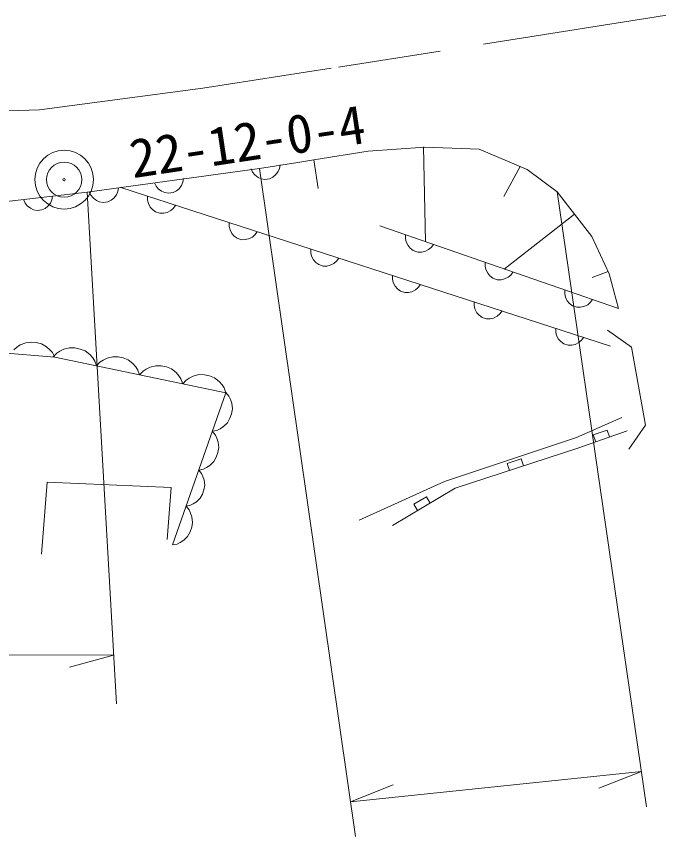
# Model space of a CAD drawing. Units: millimetres, scale not verified. Extents: x 40000 to 680000, y 20000 to 380000.
# Drawn here: x 496390 to 518260, y 243764 to 271681 of the extents above; entities that cross this region are included whole.
import ezdxf
from ezdxf.enums import TextEntityAlignment as Align

# ---------------------------------------------------------------- set-up
doc = ezdxf.new("R2010")
doc.units = ezdxf.units.MM
doc.header["$LTSCALE"] = 1000
doc.linetypes.add('CHAIN', pattern=[18.5, 12, -1.5, 3.5, -1.5])
for name, color, linetype, lineweight in [('M-BGD', 7, 'Continuous', 13), ('M-BMK', 2, 'CHAIN', 13), ('M-BMK-SRVR', 3, 'Continuous', 13), ('M-STR-HTXT', 7, 'Continuous', 13)]:
    doc.layers.add(name, color=color, linetype=linetype, lineweight=lineweight)
doc.styles.add('ＭＳ ゴシック', font='')
doc.styles.get('ＭＳ ゴシック').set_extended_font_data('MS Gothic')

msp = doc.modelspace()

# ---------------------------------------------------------------- linework, layer by layer
at = {"layer": 'M-BGD'}
for p, q in [((508368, 267089), (510295, 267234)), ((510256, 267236), (510318, 264013)), ((510295, 267234), (512149, 267161)), ((506517, 266797), (508368, 267089)), ((512149, 267161), (513784, 266471)), ((504666, 266505), (505970, 266711)), ((505346, 266507), (505368, 266632)), ((505970, 266711), (506517, 266797)), ((506517, 266797), (506670, 265827)), ((498796, 265694), (504666, 266505)), ((504379, 266490), (504435, 266376)), ((504435, 266376), (504509, 266286)), ((505216, 266287), (505301, 266400)), ((505301, 266400), (505346, 266507)), ((513550, 266570), (512990, 265548)), ((513784, 266471), (514802, 265707)), ((502058, 266035), (502081, 266159)), ((504509, 266286), (504622, 266201)), ((504622, 266201), (504730, 266156)), ((504730, 266156), (504854, 266134)), ((504854, 266134), (505012, 266156)), ((505012, 266156), (505125, 266213)), ((505125, 266213), (505216, 266287)), ((499841, 265717), (499864, 265841)), ((516622, 260462), (499942, 265852)), ((501091, 266017), (501148, 265904)), ((501148, 265904), (501221, 265814)), ((501221, 265814), (501334, 265729)), ((501838, 265741), (501928, 265814)), ((501928, 265814), (502013, 265927)), ((502013, 265927), (502058, 266035)), ((492118, 264924), (498796, 265694)), ((497597, 265435), (497623, 265558)), ((498874, 265704), (498930, 265591)), ((498930, 265591), (499003, 265500)), ((499003, 265500), (499116, 265415)), ((499619, 265424), (499710, 265497)), ((499710, 265497), (499795, 265610)), ((499795, 265610), (499841, 265717)), ((500856, 265557), (500858, 265430)), ((501334, 265729), (501442, 265684)), ((501442, 265684), (501566, 265661)), ((501566, 265661), (501725, 265684)), ((501725, 265684), (501838, 265741)), ((514802, 265707), (515986, 264188)), ((496629, 265444), (496683, 265329)), ((496683, 265329), (496754, 265237)), ((496754, 265237), (496865, 265149)), ((497368, 265147), (497461, 265218)), ((497461, 265218), (497549, 265328)), ((497549, 265328), (497597, 265435)), ((499116, 265415), (499223, 265369)), ((499223, 265369), (499347, 265346)), ((499347, 265346), (499506, 265368)), ((499506, 265368), (499619, 265424)), ((500858, 265430), (500884, 265317)), ((500884, 265317), (500948, 265191)), ((501733, 265147), (501808, 265249)), ((496865, 265149), (496971, 265101)), ((496971, 265101), (497095, 265075)), ((497095, 265075), (497254, 265093)), ((497254, 265093), (497368, 265147)), ((500948, 265191), (501025, 265103)), ((501025, 265103), (501127, 265028)), ((501127, 265028), (501279, 264979)), ((501279, 264979), (501406, 264980)), ((501406, 264980), (501519, 265006)), ((501519, 265006), (501645, 265071)), ((501645, 265071), (501733, 265147)), ((515394, 264948), (513002, 263083)), ((503636, 264658), (503638, 264532)), ((503638, 264532), (503664, 264418)), ((503664, 264418), (503728, 264292)), ((516895, 261735), (508761, 264552)), ((503728, 264292), (503805, 264204)), ((503805, 264204), (503907, 264130)), ((503907, 264130), (504059, 264080)), ((504186, 264082), (504299, 264108)), ((504299, 264108), (504425, 264172)), ((504425, 264172), (504513, 264249)), ((504513, 264249), (504588, 264351)), ((509644, 264246), (509643, 264119)), ((509643, 264119), (509667, 264005)), ((515986, 264188), (516577, 262916)), ((504059, 264080), (504186, 264082)), ((509667, 264005), (509729, 263878)), ((509729, 263878), (509803, 263789)), ((510423, 263744), (510512, 263818)), ((510512, 263818), (510589, 263919)), ((506416, 263760), (506418, 263634)), ((506418, 263634), (506444, 263520)), ((509803, 263789), (509904, 263712)), ((509904, 263712), (510055, 263659)), ((510055, 263659), (510181, 263658)), ((510181, 263658), (510296, 263682)), ((510296, 263682), (510423, 263744)), ((506444, 263520), (506508, 263394)), ((506508, 263394), (506585, 263306)), ((506585, 263306), (506687, 263231)), ((507079, 263210), (507205, 263274)), ((507205, 263274), (507293, 263351)), ((507293, 263351), (507368, 263453)), ((512356, 263307), (512354, 263180)), ((506687, 263231), (506839, 263182)), ((506839, 263182), (506966, 263183)), ((506966, 263183), (507079, 263210)), ((512354, 263180), (512378, 263066)), ((512378, 263066), (512440, 262939)), ((513223, 262879), (513300, 262980)), ((516539, 262998), (515993, 262796)), ((509196, 262862), (509198, 262735)), ((509198, 262735), (509224, 262622)), ((512440, 262939), (512515, 262850)), ((512515, 262850), (512615, 262773)), ((512615, 262773), (512766, 262720)), ((512766, 262720), (512893, 262719)), ((512893, 262719), (513007, 262743)), ((513007, 262743), (513134, 262804)), ((513134, 262804), (513223, 262879)), ((516577, 262916), (516895, 261735)), ((509224, 262622), (509288, 262496)), ((509288, 262496), (509365, 262408)), ((509985, 262376), (510073, 262452)), ((510073, 262452), (510148, 262554)), ((509365, 262408), (509467, 262333)), ((509467, 262333), (509619, 262284)), ((509619, 262284), (509746, 262285)), ((509746, 262285), (509859, 262311)), ((509859, 262311), (509985, 262376)), ((515067, 262368), (515065, 262241)), ((515065, 262241), (515089, 262127)), ((511976, 261963), (511978, 261837)), ((515089, 262127), (515151, 262000)), ((515151, 262000), (515226, 261911)), ((515226, 261911), (515326, 261833)), ((515718, 261804), (515845, 261865)), ((515845, 261865), (515935, 261940)), ((515935, 261940), (516012, 262040)), ((511978, 261837), (512004, 261723)), ((512004, 261723), (512068, 261597)), ((512068, 261597), (512145, 261510)), ((512853, 261554), (512928, 261656)), ((515326, 261833), (515477, 261781)), ((515477, 261781), (515604, 261780)), ((515604, 261780), (515718, 261804)), ((512145, 261510), (512247, 261435)), ((512247, 261435), (512399, 261385)), ((512399, 261385), (512526, 261387)), ((512526, 261387), (512639, 261413)), ((512639, 261413), (512765, 261477)), ((512765, 261477), (512853, 261554)), ((514756, 261065), (514758, 260939)), ((514758, 260939), (514784, 260825)), ((514784, 260825), (514848, 260699)), ((515633, 260656), (515708, 260758)), ((517342, 260425), (516522, 260997)), ((496521, 260498), (496395, 260417)), ((496707, 260575), (496521, 260498)), ((496889, 260591), (496707, 260575)), ((497068, 260578), (496889, 260591)), ((497246, 260534), (497068, 260578)), ((497418, 260431), (497246, 260534)), ((514848, 260699), (514925, 260611)), ((514925, 260611), (515027, 260536)), ((515027, 260536), (515179, 260487)), ((515179, 260487), (515306, 260488)), ((515306, 260488), (515419, 260515)), ((515419, 260515), (515545, 260579)), ((515545, 260579), (515633, 260656)), ((493222, 260443), (497693, 260080)), ((496395, 260417), (496298, 260334)), ((497531, 260333), (497418, 260431)), ((497615, 260236), (497531, 260333)), ((497693, 260080), (497615, 260236)), ((497765, 260218), (497646, 260090)), ((497871, 260288), (497765, 260218)), ((498007, 260352), (497871, 260288)), ((498202, 260403), (498007, 260352)), ((498384, 260396), (498202, 260403)), ((498560, 260359), (498384, 260396)), ((498730, 260293), (498560, 260359)), ((498888, 260169), (498730, 260293)), ((517815, 257771), (517342, 260425)), ((497693, 260080), (503521, 258870)), ((498987, 260056), (498888, 260169)), ((499057, 259950), (498987, 260056)), ((499115, 259785), (499057, 259950)), ((499233, 259913), (499115, 259785)), ((499340, 259983), (499233, 259913)), ((499476, 260047), (499340, 259983)), ((499670, 260098), (499476, 260047)), ((499853, 260091), (499670, 260098)), ((500029, 260055), (499853, 260091)), ((500199, 259989), (500029, 260055)), ((500357, 259864), (500199, 259989)), ((500456, 259751), (500357, 259864)), ((500526, 259645), (500456, 259751)), ((500584, 259480), (500526, 259645)), ((500809, 259678), (500702, 259608)), ((500944, 259742), (500809, 259678)), ((501139, 259793), (500944, 259742)), ((501321, 259786), (501139, 259793)), ((501497, 259750), (501321, 259786)), ((501668, 259684), (501497, 259750)), ((501826, 259559), (501668, 259684)), ((500702, 259608), (500584, 259480)), ((501925, 259446), (501826, 259559)), ((501995, 259340), (501925, 259446)), ((502277, 259373), (502171, 259303)), ((502413, 259437), (502277, 259373)), ((502608, 259488), (502413, 259437)), ((502790, 259481), (502608, 259488)), ((502966, 259445), (502790, 259481)), ((503136, 259379), (502966, 259445)), ((503294, 259254), (503136, 259379)), ((502052, 259175), (501995, 259340)), ((502171, 259303), (502052, 259175)), ((503393, 259141), (503294, 259254)), ((503463, 259035), (503393, 259141)), ((503521, 258870), (501703, 253690)), ((503521, 258870), (503463, 259035)), ((503629, 258754), (503524, 258880)), ((503680, 258647), (503629, 258754)), ((503722, 258513), (503680, 258647)), ((503746, 258327), (503722, 258513)), ((503717, 258159), (503746, 258327)), ((503579, 257852), (503661, 258001)), ((503661, 258001), (503717, 258159)), ((515467, 257351), (517012, 258033)), ((503328, 257643), (503444, 257721)), ((503444, 257721), (503579, 257852)), ((517243, 256951), (517815, 257771)), ((503061, 257559), (503221, 257592)), ((503165, 257433), (503061, 257559)), ((503217, 257326), (503165, 257433)), ((503221, 257592), (503328, 257643)), ((515513, 256988), (517194, 257578)), ((516506, 257602), (516034, 257436)), ((516034, 257436), (516117, 257200)), ((516589, 257366), (516506, 257602)), ((503259, 257192), (503217, 257326)), ((503282, 257006), (503259, 257192)), ((510969, 255852), (515467, 257351)), ((503198, 256680), (503253, 256838)), ((503253, 256838), (503282, 257006)), ((511332, 255624), (515513, 256988)), ((503115, 256531), (503198, 256680)), ((513583, 256621), (513107, 256466)), ((513660, 256384), (513583, 256621)), ((502757, 256270), (502864, 256322)), ((502864, 256322), (502981, 256400)), ((502981, 256400), (503115, 256531)), ((513107, 256466), (513185, 256229)), ((502597, 256238), (502757, 256270)), ((502694, 256121), (502597, 256238)), ((502742, 256021), (502694, 256121)), ((502781, 255898), (502742, 256021)), ((497250, 253372), (497432, 255825)), ((497432, 255825), (501658, 255644)), ((502776, 255569), (502803, 255725)), ((502803, 255725), (502781, 255898)), ((508061, 254534), (510969, 255852)), ((501658, 255644), (501522, 253872)), ((502724, 255421), (502776, 255569)), ((509197, 254352), (511332, 255624)), ((502415, 255089), (502523, 255162)), ((502523, 255162), (502648, 255283)), ((502648, 255283), (502724, 255421)), ((510351, 255331), (509922, 255075)), ((510479, 255116), (510351, 255331)), ((502167, 255011), (502315, 255041)), ((502271, 254885), (502167, 255011)), ((502323, 254778), (502271, 254885)), ((502315, 255041), (502415, 255089)), ((509922, 255075), (510050, 254860)), ((502365, 254645), (502323, 254778)), ((502388, 254458), (502365, 254645)), ((502359, 254291), (502388, 254458)), ((502222, 253983), (502304, 254132)), ((502304, 254132), (502359, 254291)), ((501863, 253723), (501970, 253774)), ((501970, 253774), (502087, 253852)), ((502087, 253852), (502222, 253983)), ((501703, 253690), (501863, 253723))]:
    msp.add_line(p, q, dxfattribs=at)
at = {"layer": 'M-BMK'}
for p, q in [((560700, 278388), (507113, 269917)), ((502739, 269236), (507113, 269917)), ((497173, 268498), (502739, 269236)), ((491266, 268327), (497173, 268498))]:
    msp.add_line(p, q, dxfattribs=at)
at = {"layer": 'M-BMK-SRVR'}
for radius in [1000, 600, 40]:
    msp.add_circle((498016, 266125), radius, dxfattribs=at)
at = {"layer": 'M-STR-HTXT'}
for p, q in [((504666, 266505), (507937, 243764)), ((498796, 265694), (499798, 248287)), ((514802, 265707), (517853, 244772)), ((458155, 250055), (499702, 249943)), ((499702, 249943), (498201, 249527)), ((507766, 244948), (517677, 245984)), ((517677, 245984), (516228, 245410)), ((507766, 244948), (509215, 245521))]:
    msp.add_line(p, q, dxfattribs=at)

# ---------------------------------------------------------------- texts
at = {"layer": 'M-BMK-SRVR', "style": 'ＭＳ ゴシック'}
msp.add_text('22-12-0-4', height=1320, rotation=8.6, dxfattribs=at).set_placement((500414, 265781), align=Align.BOTTOM_LEFT)

doc.saveas('drawing.dxf')
